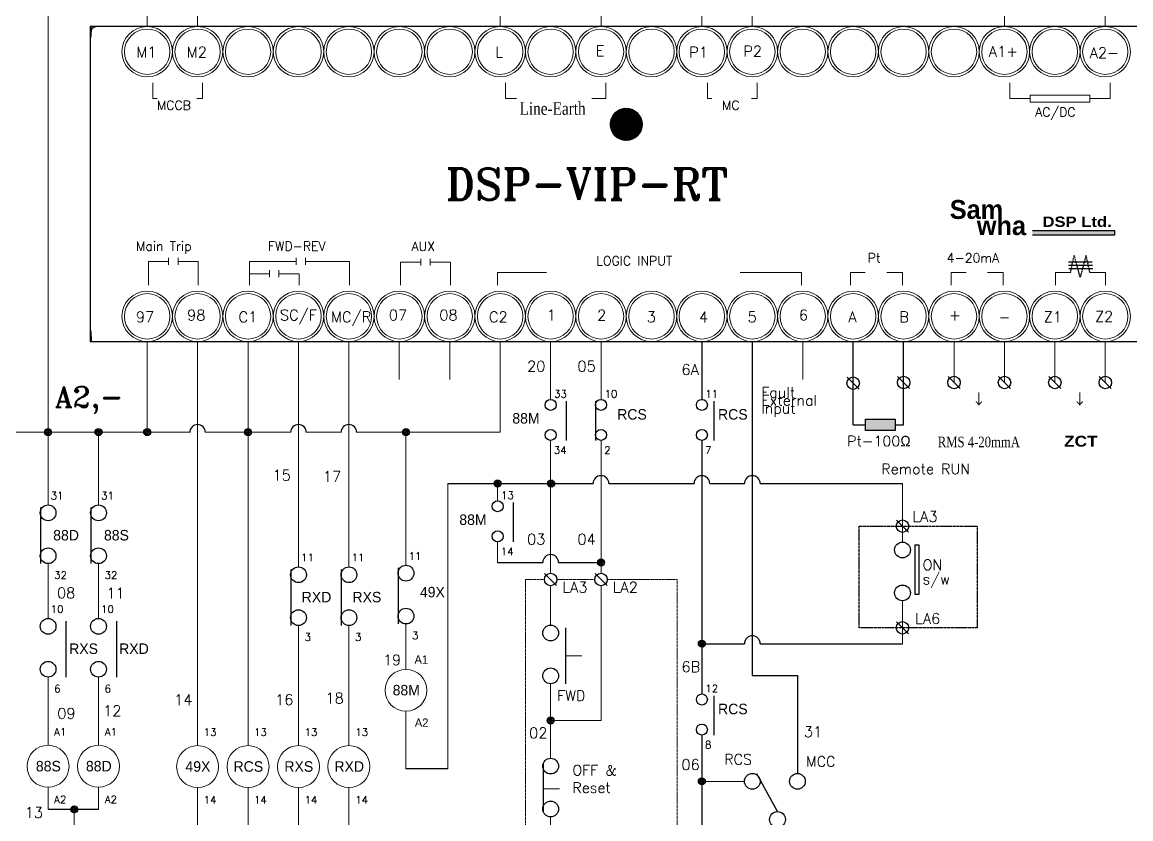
# Model space of a CAD drawing. Header units: millimetres. Extents: x 107 to 2900, y 85 to 3996.
# Drawn here: x 389.6 to 731.3, y 243.3 to 488.7 of the extents above; entities that cross this region are included whole.
import ezdxf
from ezdxf.enums import TextEntityAlignment as Align

# ---------------------------------------------------------------- set-up
doc = ezdxf.new("R2010")
doc.units = ezdxf.units.MM
doc.linetypes.add('DASHED2', pattern=[0.375, 0.25, -0.125])
doc.layers.add('70', color=7, linetype='Continuous')
doc.styles.add('SS', font='batang.ttc', dxfattribs={"width": 0.8})
doc.styles.get("Standard").update_dxf_attribs({"font": 'BareunDotumPro1.ttf'})
doc.styles.add('STYLE2', font='romant.shx')
doc.styles.add('굴림체', font='arial.ttf')

msp = doc.modelspace()

# ---------------------------------------------------------------- hatches: boundary and pattern name
for color, points in [(5, [(701.028, 423.064), (701.028, 424.503), (726.302, 424.503), (726.302, 423.064)]), (256, [(649.578, 366.417), (649.578, 362.952), (658.695, 362.952), (658.695, 366.417)])]:
    msp.add_hatch(color=color).paths.add_polyline_path(points)
at = {"layer": '70', "lineweight": 20}
h = msp.add_hatch(dxfattribs=at)
h.set_pattern_fill('ANSI31', color=3, scale=2.15937, style=0)
h.set_pattern_definition([(45, (-10823.347, 53800.7526), (-0.1908631764, 0.1908631764), [])])
h.paths.add_polyline_path([(580.773, 457.213, 1), (570.825, 457.213, 1)])
at = {"layer": '70'}
h = msp.add_hatch(dxfattribs=at)
h.set_pattern_fill('ANSI33', color=256, scale=2.15937, style=0)
h.set_pattern_definition([(45, (2137.60384, -225.9292), (-0.38172635, 0.38172635), []), (45, (2137.98556, -225.9292), (-0.38172635, 0.38172635), [0.26992129, -0.13496065])])
h.paths.add_polyline_path([(397.566, 363.5, 0.4142136), (396.487, 362.42, 0.4142136), (397.566, 361.341)])
h.paths.add_polyline_path([(397.566, 363.5), (397.566, 362.42), (398.646, 362.42, 0.4142136)])
h.paths.add_polyline_path([(398.646, 362.42), (397.566, 362.42), (397.566, 361.341, 0.4142136)])
h = msp.add_hatch(dxfattribs=at)
h.set_pattern_fill('ANSI33', color=256, scale=2.15937, style=0)
h.set_pattern_definition([(45, (2153.14794, -225.9292), (-0.38172635, 0.38172635), []), (45, (2153.52967, -225.9292), (-0.38172635, 0.38172635), [0.26992129, -0.13496065])])
h.paths.add_polyline_path([(413.11, 363.5, 0.4142136), (412.031, 362.42, 0.4142136), (413.11, 361.341)])
h.paths.add_polyline_path([(413.11, 363.5), (413.11, 362.42), (414.19, 362.42, 0.4142136)])
h.paths.add_polyline_path([(414.19, 362.42), (413.11, 362.42), (413.11, 361.341, 0.4142136)])
h = msp.add_hatch(dxfattribs=at)
h.set_pattern_fill('ANSI33', color=256, scale=2.15937, style=0)
h.set_pattern_definition([(45, (2168.16464, -225.9292), (-0.38172635, 0.38172635), []), (45, (2168.54637, -225.9292), (-0.38172635, 0.38172635), [0.26992129, -0.13496065])])
h.paths.add_polyline_path([(428.127, 363.5, 0.4142136), (427.047, 362.42, 0.4142136), (428.127, 361.341)])
h.paths.add_polyline_path([(428.127, 363.5), (428.127, 362.42), (429.207, 362.42, 0.4142136)])
h.paths.add_polyline_path([(429.207, 362.42), (428.127, 362.42), (428.127, 361.341, 0.4142136)])
h = msp.add_hatch(dxfattribs=at)
h.set_pattern_fill('ANSI33', color=256, scale=2.15937, style=0)
h.set_pattern_definition([(45, (2199.2523, -225.9292), (-0.38172635, 0.38172635), []), (45, (2199.63405, -225.9292), (-0.38172635, 0.38172635), [0.26992129, -0.13496065])])
h.paths.add_polyline_path([(459.215, 363.5, 0.4142136), (458.135, 362.42, 0.4142136), (459.215, 361.341)])
h.paths.add_polyline_path([(459.215, 363.5), (459.215, 362.42), (460.294, 362.42, 0.4142136)])
h.paths.add_polyline_path([(460.294, 362.42), (459.215, 362.42), (459.215, 361.341, 0.4142136)])
h = msp.add_hatch(dxfattribs=at)
h.set_pattern_fill('ANSI33', color=256, scale=2.15937, style=0)
h.set_pattern_definition([(45, (2247.9251, -225.9292), (-0.38172635, 0.38172635), []), (45, (2248.3068, -225.9292), (-0.38172635, 0.38172635), [0.26992129, -0.13496065])])
h.paths.add_polyline_path([(507.888, 363.5, 0.4142136), (506.808, 362.42, 0.4142136), (507.888, 361.341)])
h.paths.add_polyline_path([(507.888, 363.5), (507.888, 362.42), (508.967, 362.42, 0.4142136)])
h.paths.add_polyline_path([(508.967, 362.42), (507.888, 362.42), (507.888, 361.341, 0.4142136)])
h = msp.add_hatch(dxfattribs=at)
h.set_pattern_fill('ANSI33', color=256, scale=2.15937, style=0)
h.set_pattern_definition([(45, (2276.18814, -241.76875), (-0.38172635, 0.38172635), []), (45, (2276.56987, -241.76875), (-0.38172635, 0.38172635), [0.26992129, -0.13496065])])
h.paths.add_polyline_path([(536.151, 347.661, 0.4142136), (535.071, 346.581, 0.4142136), (536.151, 345.501)])
h.paths.add_polyline_path([(536.151, 347.661), (536.151, 346.581), (537.23, 346.581, 0.4142136)])
h.paths.add_polyline_path([(537.23, 346.581), (536.151, 346.581), (536.151, 345.501, 0.4142136)])
h = msp.add_hatch(dxfattribs=at)
h.set_pattern_fill('ANSI33', color=256, scale=2.15937, style=0)
h.set_pattern_definition([(45, (2292.6738, -241.76875), (-0.38172635, 0.38172635), []), (45, (2293.0555, -241.76875), (-0.38172635, 0.38172635), [0.26992129, -0.13496065])])
h.paths.add_polyline_path([(552.636, 347.661, 0.4142136), (551.557, 346.581, 0.4142136), (552.636, 345.501)])
h.paths.add_polyline_path([(552.636, 347.661), (552.636, 346.581), (553.716, 346.581, 0.4142136)])
h.paths.add_polyline_path([(553.716, 346.581), (552.636, 346.581), (552.636, 345.501, 0.4142136)])
h = msp.add_hatch(dxfattribs=at)
h.set_pattern_fill('ANSI33', color=256, scale=2.15937, style=0)
h.set_pattern_definition([(45, (2308.06383, -266.08886), (-0.38172635, 0.38172635), []), (45, (2308.44556, -266.08886), (-0.38172635, 0.38172635), [0.26992129, -0.13496065])])
h.paths.add_polyline_path([(568.026, 323.34, 0.4142136), (566.947, 322.261, 0.4142136), (568.026, 321.181)])
h.paths.add_polyline_path([(568.026, 323.34), (568.026, 322.261), (569.106, 322.261, 0.4142136)])
h.paths.add_polyline_path([(569.106, 322.261), (568.026, 322.261), (568.026, 321.181, 0.4142136)])
h = msp.add_hatch(dxfattribs=at)
h.set_pattern_fill('ANSI33', color=256, scale=2.15937, style=0)
h.set_pattern_definition([(45, (2339.14195, -291.10484), (-0.38172635, 0.38172635), []), (45, (2339.52367, -291.10484), (-0.38172635, 0.38172635), [0.26992129, -0.13496065])])
h.paths.add_polyline_path([(599.104, 298.324, 0.4142136), (598.025, 297.245, 0.4142136), (599.104, 296.165)])
h.paths.add_polyline_path([(599.104, 298.324), (599.104, 297.245), (600.184, 297.245, 0.4142136)])
h.paths.add_polyline_path([(600.184, 297.245), (599.104, 297.245), (599.104, 296.165, 0.4142136)])
h = msp.add_hatch(dxfattribs=at)
h.set_pattern_fill('ANSI33', color=256, scale=2.15937, style=0)
h.set_pattern_definition([(45, (2292.5305, -314.7739), (-0.38172635, 0.38172635), []), (45, (2292.9122, -314.7739), (-0.38172635, 0.38172635), [0.26992129, -0.13496065])])
h.paths.add_polyline_path([(552.493, 274.655, 0.4142136), (551.413, 273.576, 0.4142136), (552.493, 272.496)])
h.paths.add_polyline_path([(552.493, 274.655), (552.493, 273.576), (553.573, 273.576, 0.4142136)])
h.paths.add_polyline_path([(553.573, 273.576), (552.493, 273.576), (552.493, 272.496, 0.4142136)])
h = msp.add_hatch(dxfattribs=at)
h.set_pattern_fill('ANSI33', color=256, scale=2.15937, style=0)
h.set_pattern_definition([(45, (2339.14195, -333.50557), (-0.38172635, 0.38172635), []), (45, (2339.52367, -333.50557), (-0.38172635, 0.38172635), [0.26992129, -0.13496065])])
h.paths.add_polyline_path([(599.104, 255.924, 0.4142136), (598.025, 254.844, 0.4142136), (599.104, 253.764)])
h.paths.add_polyline_path([(599.104, 255.924), (599.104, 254.844), (600.184, 254.844, 0.4142136)])
h.paths.add_polyline_path([(600.184, 254.844), (599.104, 254.844), (599.104, 253.764, 0.4142136)])
h = msp.add_hatch(dxfattribs=at)
h.set_pattern_fill('ANSI33', color=256, scale=2.15937, style=0)
h.set_pattern_definition([(45, (2145.6911, -342.1506), (-0.38172635, 0.38172635), []), (45, (2146.07285, -342.1506), (-0.38172635, 0.38172635), [0.26992129, -0.13496065])])
h.paths.add_polyline_path([(405.654, 247.279, 0.4142136), (404.574, 246.199, 0.4142136), (405.654, 245.119)])
h.paths.add_polyline_path([(405.654, 247.279), (405.654, 246.199), (406.733, 246.199, 0.4142136)])
h.paths.add_polyline_path([(406.733, 246.199), (405.654, 246.199), (405.654, 245.119, 0.4142136)])

# ---------------------------------------------------------------- linework, layer by layer
at = {"color": 7, "lineweight": 30}
for p, q in [((741.033, 487.338), (410.565, 487.338)), ((410.565, 487.338), (410.565, 390.341)), ((410.565, 390.341), (741.033, 390.341))]:
    msp.add_line(p, q, dxfattribs=at)
at = {"color": 5}
for p, q in [((701.028, 424.503), (726.302, 424.503)), ((726.302, 424.503), (726.302, 423.064)), ((726.302, 423.064), (701.028, 423.064))]:
    msp.add_line(p, q, dxfattribs=at)
at = {"color": 7}
for p, q in [((715.799, 414.798), (712.131, 414.798)), ((715.83, 413.75), (712.161, 413.75)), ((719.468, 414.798), (715.799, 414.798)), ((719.499, 413.75), (715.83, 413.75)), ((715.934, 412.708), (712.266, 412.708)), ((719.603, 412.708), (715.934, 412.708)), ((622.429, 245.52), (616.072, 257.116))]:
    msp.add_line(p, q, dxfattribs=at)
at = {"color": 7, "linetype": 'DASHED2'}
for p, q in [((712.741, 411.624), (713.894, 416.847)), ((715.728, 410.182), (713.894, 416.847)), ((717.563, 416.847), (715.728, 410.182)), ((718.715, 411.624), (717.563, 416.847))]:
    msp.add_line(p, q, dxfattribs=at)
at = {"color": 0, "lineweight": 15}
for p, q in [((443.663, 390.312), (443.663, 265.869)), ((459.208, 390.312), (459.208, 265.869)), ((507.888, 362.42), (507.888, 321.4)), ((520.851, 346.581), (520.849, 258.706)), ((507.888, 303.323), (507.887, 289.345))]:
    msp.add_line(p, q, dxfattribs=at)
for p, q in [((599.115, 390.312), (599.115, 372.518)), ((614.659, 390.341), (614.659, 287.48)), ((645.776, 375.587), (645.776, 390.313)), ((661.295, 364.685), (661.295, 390.313)), ((658.695, 364.685), (661.295, 364.685)), ((599.115, 359.865), (599.115, 281.769)), ((520.851, 346.581), (565.597, 346.581)), ((570.455, 346.581), (596.686, 346.581)), ((601.544, 346.581), (612.23, 346.581)), ((617.088, 346.581), (660.966, 346.581)), ((664.766, 327.739), (665.95, 327.739)), ((536.151, 322.261), (550.063, 322.261)), ((554.922, 322.261), (568.026, 322.261)), ((665.95, 312.395), (664.766, 312.395)), ((599.115, 297.245), (612.23, 297.245)), ((617.088, 297.245), (660.969, 297.245)), ((614.659, 287.48), (628.565, 287.48)), ((628.565, 287.48), (628.565, 257.273)), ((599.115, 269.115), (599.115, 254.844)), ((520.849, 258.706), (507.886, 258.706)), ((599.115, 254.844), (599.115, 198.136)), ((413.11, 246.199), (397.566, 246.199))]:
    msp.add_line(p, q)
at = {"color": 0}
for p, q in [((647.603, 375.635), (643.897, 379.387)), ((663.148, 375.848), (659.442, 379.6)), ((678.688, 375.85), (674.982, 379.601)), ((694.235, 375.85), (690.529, 379.601)), ((709.773, 375.85), (706.067, 379.601)), ((725.32, 375.85), (721.614, 379.601)), ((557.276, 371.952), (557.276, 359.865)), ((566.316, 371.952), (566.316, 359.865)), ((602.792, 371.952), (602.792, 359.865)), ((395.194, 339.181), (395.194, 321.914)), ((410.738, 339.181), (410.738, 321.914)), ((540.934, 340.726), (540.934, 328.639)), ((662.819, 331.587), (659.113, 335.338)), ((664.766, 327.739), (664.766, 312.395)), ((665.95, 327.739), (665.95, 312.395)), ((472.39, 320.109), (472.39, 302.842)), ((487.934, 320.109), (487.934, 302.842)), ((505.515, 320.59), (505.515, 303.323)), ((554.346, 315.149), (550.64, 318.901)), ((569.879, 315.149), (566.173, 318.901)), ((403.084, 304.217), (403.084, 286.95)), ((418.628, 304.217), (418.628, 286.95)), ((557.098, 302.179), (557.098, 284.911)), ((662.821, 300.286), (659.115, 304.038)), ((602.792, 281.202), (602.792, 269.115)), ((550.172, 260.213), (550.172, 245.665))]:
    msp.add_line(p, q, dxfattribs=at)
at = {"color": 1}
for q in [(645.776, 375.587), (649.578, 364.685)]:
    msp.add_line((645.776, 364.685), q, dxfattribs=at)
msp.add_lwpolyline([(649.578, 362.952), (649.578, 366.417), (658.695, 366.417), (658.695, 362.952)], close=True)
at = {"color": 3, "linetype": 'DASHED2'}
msp.add_lwpolyline([(647.565, 333.462), (683.938, 333.462), (683.938, 302.162), (647.565, 302.162)], close=True, dxfattribs=at)
at = {"color": 7, "lineweight": 15}
for centre, radius in [((428.13, 479.596), 7.772), ((428.13, 479.596), 6.994), ((443.674, 479.596), 7.772), ((443.673, 479.596), 6.995), ((459.218, 479.596), 7.772), ((459.218, 479.596), 6.995), ((474.762, 479.596), 7.772), ((474.762, 479.596), 6.995), ((490.306, 479.596), 7.772), ((490.305, 479.596), 6.995), ((505.851, 479.596), 7.772), ((505.85, 479.596), 6.994), ((521.394, 479.596), 7.772), ((521.394, 479.596), 6.995), ((536.938, 479.596), 7.772), ((536.938, 479.596), 6.995), ((552.482, 479.596), 7.772), ((552.482, 479.596), 6.994), ((568.026, 479.596), 7.772), ((568.026, 479.596), 6.995), ((583.57, 479.596), 7.772), ((583.57, 479.596), 6.994), ((599.114, 479.596), 7.772), ((599.114, 479.596), 6.993), ((614.658, 479.596), 7.772), ((614.659, 479.596), 6.995), ((630.203, 479.596), 7.772), ((630.202, 479.596), 6.994), ((645.747, 479.596), 7.772), ((645.747, 479.596), 6.995), ((661.29, 479.596), 7.771), ((661.29, 479.596), 6.994), ((676.834, 479.596), 7.772), ((676.836, 479.596), 6.996), ((692.378, 479.596), 7.772), ((692.378, 479.596), 6.995), ((707.922, 479.596), 7.772), ((707.924, 479.596), 6.995), ((723.467, 479.596), 7.773), ((723.466, 479.596), 6.994), ((428.13, 398.084), 7.772), ((428.13, 398.084), 6.994), ((443.674, 398.084), 7.772), ((443.673, 398.084), 6.995), ((459.218, 398.084), 7.772), ((459.218, 398.084), 6.995), ((474.762, 398.084), 7.772), ((474.762, 398.084), 6.995), ((490.306, 398.084), 7.772), ((490.305, 398.084), 6.995), ((505.851, 398.084), 7.772), ((505.85, 398.084), 6.994), ((521.394, 398.084), 7.772), ((521.394, 398.084), 6.995), ((536.938, 398.084), 7.772), ((536.938, 398.084), 6.995), ((552.482, 398.084), 7.772), ((552.482, 398.084), 6.994), ((568.026, 398.084), 7.772), ((568.026, 398.084), 6.995), ((583.57, 398.084), 7.772), ((583.57, 398.084), 6.994), ((599.114, 398.084), 7.772), ((599.114, 398.084), 6.993), ((614.658, 398.084), 7.772), ((614.659, 398.084), 6.995), ((630.203, 398.084), 7.772), ((630.202, 398.084), 6.994), ((645.747, 398.084), 7.772), ((645.747, 398.084), 6.995), ((661.29, 398.084), 7.771), ((661.29, 398.084), 6.994), ((676.834, 398.084), 7.772), ((676.836, 398.084), 6.996), ((692.378, 398.084), 7.772), ((692.378, 398.084), 6.995), ((707.922, 398.084), 7.772), ((707.924, 398.084), 6.995), ((723.467, 398.084), 7.773), ((723.466, 398.084), 6.994)]:
    msp.add_circle(centre, radius, dxfattribs=at)
at = {"color": 3, "lineweight": 15}
msp.add_circle((575.799, 457.213), 4.974, dxfattribs=at)
at = {"color": 0}
for centre, radius in [((645.75, 377.511), 1.924), ((661.295, 377.724), 1.924), ((676.835, 377.725), 1.924), ((692.382, 377.725), 1.924), ((707.92, 377.725), 1.924), ((723.467, 377.725), 1.924), ((552.492, 370.818), 1.701), ((568.026, 370.818), 1.701), ((599.115, 370.818), 1.701), ((552.492, 361.565), 1.701), ((568.026, 361.565), 1.701), ((599.115, 361.565), 1.701), ((397.577, 337.562), 2.429), ((413.121, 337.562), 2.429), ((536.151, 339.592), 1.701), ((660.966, 333.462), 1.924), ((536.151, 330.339), 1.701), ((660.966, 326.12), 2.429), ((397.577, 324.344), 2.429), ((413.121, 324.344), 2.429), ((507.898, 318.971), 2.429), ((474.773, 318.49), 2.429), ((490.317, 318.49), 2.429), ((552.493, 317.025), 1.924), ((568.026, 317.025), 1.924), ((660.966, 312.902), 2.429), ((474.773, 305.272), 2.429), ((490.317, 305.272), 2.429), ((507.898, 305.752), 2.429), ((397.577, 302.597), 2.429), ((413.121, 302.597), 2.429), ((552.493, 300.559), 2.429), ((660.968, 302.162), 1.924), ((397.577, 289.379), 2.429), ((413.121, 289.379), 2.429), ((552.493, 287.341), 2.429), ((599.115, 280.068), 1.701), ((599.115, 270.815), 1.701), ((552.509, 259.548), 2.429), ((614.659, 254.844), 2.429), ((628.565, 254.844), 2.429), ((552.509, 246.33), 2.429), ((622.429, 243.091), 2.429)]:
    msp.add_circle(centre, radius, dxfattribs=at)
at = {"color": 7, "lineweight": 30}
msp.add_arc((412.725, 485.179), 2.159, 90, 180, dxfattribs=at)
at = {"color": 0}
for centre in [(443.663, 362.316), (474.762, 362.316), (490.297, 362.316), (568.026, 346.581), (599.115, 346.581), (614.659, 346.581), (552.493, 322.261), (614.659, 297.245)]:
    msp.add_arc(centre, 2.429, 0, 180, dxfattribs=at)
at = {"color": 7, "lineweight": 15}
for points in [[(411.081, 487.338), (410.887, 485.6), (410.715, 483.86), (410.565, 482.117)], [(410.565, 395.564), (410.715, 393.82), (410.887, 392.08), (411.081, 390.341)]]:
    msp.add_open_spline(points, degree=3, dxfattribs=at)
msp.add_open_spline([(410.585, 399.203), (410.585, 399.192), (410.576, 399.185), (410.565, 399.185), (410.554, 399.185), (410.545, 399.192), (410.545, 399.203), (410.545, 399.213), (410.554, 399.223), (410.565, 399.223), (410.576, 399.223), (410.585, 399.213), (410.585, 399.203)], degree=3, knots=[0, 0, 0, 0, 1, 1, 1, 2, 2, 2, 3, 3, 3, 4, 4, 4, 4], dxfattribs=at)
at = {"layer": '70', "lineweight": 15}
for p, q in [((397.566, 362.42), (397.563, 610.863)), ((723.467, 487.338), (723.466, 610.863)), ((692.373, 487.338), (692.371, 588.389)), ((568.033, 487.338), (568.032, 565.688)), ((428.125, 487.338), (428.125, 505.087)), ((443.67, 487.338), (443.67, 505.087)), ((599.11, 487.338), (599.11, 504.571)), ((614.655, 487.338), (614.655, 504.571)), ((429.816, 465.18), (429.816, 470.001)), ((445.165, 465.18), (445.165, 470.001)), ((538.617, 465.18), (538.617, 470.001)), ((569.508, 465.18), (569.508, 470.001)), ((600.801, 465.18), (600.801, 470.001)), ((616.15, 465.18), (616.15, 470.001)), ((694.07, 465.18), (694.07, 470.001)), ((724.967, 465.18), (724.967, 470.001)), ((431.193, 465.18), (429.816, 465.18)), ((443.378, 465.18), (445.165, 465.18)), ((541.92, 465.18), (538.617, 465.18)), ((565.233, 465.18), (569.508, 465.18)), ((602.178, 465.18), (600.801, 465.18)), ((614.363, 465.18), (616.15, 465.18)), ((700.289, 465.18), (694.07, 465.18)), ((700.289, 466.201), (718.748, 466.201)), ((700.289, 464.092), (700.289, 466.201)), ((718.748, 464.092), (718.748, 466.201)), ((718.748, 465.18), (724.967, 465.18)), ((718.748, 464.092), (700.289, 464.092)), ((434.743, 414.988), (428.524, 414.988)), ((428.524, 414.988), (428.524, 407.678)), ((434.743, 416.076), (434.743, 413.967)), ((437.654, 416.076), (437.654, 413.967)), ((437.654, 414.988), (443.873, 414.988)), ((443.873, 414.988), (443.873, 407.678)), ((459.623, 414.988), (459.623, 407.678)), ((474.003, 414.988), (459.623, 414.988)), ((474.003, 416.076), (474.003, 413.967)), ((476.913, 416.076), (476.913, 413.967)), ((476.913, 414.988), (490.515, 414.988)), ((490.515, 414.988), (490.515, 407.678)), ((506.256, 414.733), (506.256, 407.678)), ((512.475, 414.733), (506.256, 414.733)), ((512.475, 415.822), (512.475, 413.713)), ((515.386, 415.822), (515.386, 413.713)), ((515.386, 414.733), (521.605, 414.733)), ((521.607, 414.733), (521.607, 407.678)), ((465.842, 411.224), (459.623, 411.224)), ((465.842, 412.313), (465.842, 410.204)), ((468.752, 412.313), (468.752, 410.204)), ((468.752, 411.224), (474.971, 411.224)), ((474.971, 411.224), (474.971, 407.678)), ((551.196, 411.624), (536.083, 411.624)), ((536.083, 411.624), (536.083, 407.678)), ((629.826, 411.624), (610.954, 411.624)), ((629.826, 411.624), (629.826, 407.678)), ((649.477, 411.624), (644.888, 411.624)), ((644.888, 411.624), (644.888, 407.678)), ((656.12, 411.624), (660.907, 411.624)), ((660.907, 411.624), (660.907, 407.678)), ((675.977, 411.624), (675.977, 407.678)), ((680.565, 411.624), (675.977, 411.624)), ((687.208, 411.624), (691.995, 411.624)), ((691.995, 411.624), (691.995, 407.678)), ((708.153, 411.624), (708.153, 407.678)), ((712.741, 411.624), (708.153, 411.624)), ((718.715, 411.624), (723.502, 411.624)), ((723.502, 411.624), (723.502, 407.678)), ((428.127, 362.42), (428.127, 390.312)), ((459.215, 362.42), (459.214, 390.312)), ((474.762, 362.42), (474.762, 390.312)), ((490.306, 390.312), (490.306, 320.919)), ((505.841, 378.613), (505.84, 390.312)), ((521.384, 378.613), (521.384, 390.312)), ((536.945, 362.42), (536.945, 390.312)), ((552.492, 372.519), (552.492, 390.312)), ((568.026, 372.519), (568.026, 390.312)), ((630.193, 378.613), (630.192, 390.312)), ((676.835, 377.725), (676.834, 390.312)), ((692.382, 377.725), (692.382, 390.312)), ((707.92, 377.725), (707.919, 390.312)), ((723.467, 377.725), (723.467, 390.311)), ((428.119, 364.428), (428.119, 373.752)), ((428.12, 364.428), (428.12, 373.752)), ((474.762, 364.428), (474.762, 373.752)), ((536.946, 362.42), (536.946, 373.752)), ((372.85, 362.42), (441.236, 362.42)), ((397.566, 362.524), (397.566, 339.991)), ((413.11, 362.42), (413.11, 339.991)), ((443.681, 364.428), (443.681, 265.869)), ((446.091, 362.42), (472.335, 362.42)), ((459.225, 364.428), (459.225, 265.869)), ((474.762, 362.42), (474.762, 320.919)), ((477.189, 362.42), (487.87, 362.42)), ((492.724, 362.42), (536.946, 362.42)), ((552.493, 318.949), (552.492, 359.865)), ((568.026, 318.949), (568.026, 359.865)), ((536.151, 341.293), (536.151, 346.581)), ((660.966, 346.581), (660.966, 328.549)), ((536.151, 322.261), (536.151, 328.639)), ((397.566, 321.914), (397.566, 305.027)), ((413.11, 321.914), (413.11, 305.027)), ((552.493, 307.948), (552.493, 315.101)), ((568.027, 307.948), (568.027, 315.101)), ((552.493, 307.948), (552.493, 302.988)), ((568.027, 307.948), (568.027, 273.576)), ((660.966, 310.472), (660.966, 297.245)), ((474.762, 302.842), (474.762, 265.869)), ((490.306, 302.842), (490.306, 265.869)), ((562.098, 293.545), (557.098, 293.545)), ((397.566, 286.95), (397.566, 265.973)), ((413.11, 286.95), (413.11, 265.973)), ((552.493, 284.911), (552.493, 261.977)), ((507.886, 258.706), (507.886, 276.469)), ((552.493, 273.576), (568.027, 273.576)), ((397.566, 246.199), (397.566, 253.017)), ((413.11, 246.199), (413.11, 253.017)), ((443.664, 212.532), (443.663, 252.913)), ((443.681, 252.913), (443.681, 212.532)), ((459.208, 212.532), (459.207, 252.913)), ((459.225, 252.913), (459.225, 198.136)), ((474.763, 212.532), (474.762, 252.913)), ((490.307, 212.532), (490.306, 252.913)), ((599.115, 254.844), (612.23, 254.844)), ((555.172, 252.534), (550.172, 252.534)), ((405.654, 239.782), (405.654, 246.199)), ((552.493, 243.901), (552.493, 233.033))]:
    msp.add_line(p, q, dxfattribs=at)
at = {"layer": '70', "color": 1, "lineweight": 15}
msp.add_line((536.938, 487.338), (536.938, 537.71), dxfattribs=at)
at = {"layer": '70', "color": 1, "linetype": 'DASHED2', "lineweight": 15}
for p, q in [((544.723, 317.025), (550.569, 317.025)), ((544.723, 214.456), (544.723, 317.025)), ((554.416, 317.025), (566.102, 317.025)), ((569.95, 317.025), (591.501, 317.025)), ((575.811, 317.025), (581.657, 317.025)), ((591.501, 317.025), (591.501, 234.957))]:
    msp.add_line(p, q, dxfattribs=at)
at = {"layer": '70'}
for centre in [(397.566, 362.42), (413.11, 362.42), (428.127, 362.42), (459.215, 362.42), (507.888, 362.42), (536.151, 346.581), (552.636, 346.581), (568.026, 322.261), (599.104, 297.245), (552.493, 273.576), (599.104, 254.844), (405.654, 246.199)]:
    msp.add_circle(centre, 1.08, dxfattribs=at)
at = {"layer": '70', "lineweight": 15}
for centre, radius in [((507.887, 282.907), 6.438), ((397.567, 259.495), 6.478), ((413.111, 259.495), 6.478), ((443.663, 259.391), 6.478), ((459.208, 259.391), 6.478), ((474.763, 259.391), 6.478), ((490.307, 259.391), 6.478)]:
    msp.add_circle(centre, radius, dxfattribs=at)

# ---------------------------------------------------------------- texts
at = {"color": 0, "style": 'STYLE2'}
for s, height, p in [('M1', 3.2937, (424.775, 477.831)), ('M2', 3.2937, (440.319, 477.831)), ('L', 3.294, (535.425, 477.831)), ('E', 3.294, (566.341, 478.273)), ('P1', 3.2937, (595.181, 477.78)), ('P2', 3.2937, (611.86, 478.095)), ('A1+', 3.2937, (687.568, 478.018)), ('A2-', 3.2937, (718.663, 477.637)), ('MCCB', 2.8141, (431.103, 461.703)), ('MC', 2.8141, (605.321, 461.703)), ('AC/DC', 2.8141, (701.877, 459.601)), ('DSP-VIP-RT', 9.6767, (520.117, 433.979)), ('Main Trip', 2.8141, (424.694, 418.315)), ('FWD-REV', 2.8141, (465.37, 418.315)), ('AUX', 2.8141, (509.608, 418.268)), ('Pt', 2.8141, (650.229, 414.696)), ('4-20mA', 2.8141, (674.594, 414.696)), ('LOGIC INPUT', 2.81408, (566.555, 413.78)), ('98', 3.2937, (440.432, 396.81)), ('SC/F', 3.2937, (469.048, 396.81)), ('MC/R', 3.2937, (484.799, 396.263)), ('07', 3.2937, (502.621, 396.81)), ('08', 3.2937, (518.165, 396.81)), ('1', 3.294, (551.269, 396.81)), ('2', 3.294, (566.814, 396.81)), ('6', 3.294, (629.003, 396.81)), ('97', 3.2937, (424.627, 396.263)), ('C1', 3.2937, (456.269, 396.263)), ('C2', 3.2937, (533.456, 396.263)), ('3', 3.294, (582.104, 396.263)), ('4', 3.294, (598.213, 396.202)), ('5', 3.294, (613.199, 396.263)), ('A', 3.294, (644.294, 396.263)), ('B', 3.294, (659.961, 396.263)), ('+', 3.294, (675.282, 396.81)), ('-', 3.294, (690.572, 396.263)), ('Z1', 3.2937, (704.481, 396.263)), ('Z2', 3.2937, (720.286, 396.429)), ('A2,-', 6.4201, (399.644, 370.063)), ('33', 2.3056, (553.557, 373.031)), ('10', 2.3056, (569.091, 373.031)), ('11', 2.3056, (600.179, 373.031)), ('Pt-100Ω', 3.2101, (643.891, 358.053)), ('34', 2.3056, (553.467, 355.727)), ('2', 2.306, (569, 355.727)), ('7', 2.306, (600.089, 355.727)), ('31', 2.3056, (398.374, 341.699)), ('31', 2.3056, (413.918, 341.699)), ('13', 2.3056, (537.215, 341.805)), ('11', 2.3056, (475.57, 322.627)), ('11', 2.3056, (491.114, 322.627)), ('11', 2.3056, (508.695, 323.108)), ('14', 2.3056, (537.125, 324.501)), ('ON', 3.2101, (667.166, 319.946)), ('32', 2.3056, (399.434, 317.213)), ('32', 2.3056, (414.978, 317.213)), ('s/w', 3.2101, (667.166, 315.52)), ('10', 2.3056, (398.374, 306.735)), ('10', 2.3056, (413.918, 306.735)), ('3', 2.306, (509.755, 298.622)), ('3', 2.306, (476.63, 298.141)), ('3', 2.306, (492.174, 298.141)), ('6', 2.306, (399.434, 282.249)), ('6', 2.306, (414.978, 282.249)), ('12', 2.3056, (600.179, 282.281)), ('FWD', 3.2101, (554.501, 279.624)), ('A1', 2.3056, (399.434, 268.924)), ('A1', 2.3056, (415.076, 268.963)), ('13', 2.3056, (445.531, 268.82)), ('13', 2.3056, (461.075, 268.82)), ('13', 2.3056, (476.63, 268.82)), ('13', 2.3056, (492.271, 268.859)), ('8', 2.306, (600.089, 264.977)), ('RCS', 3.2101, (606.016, 260.033)), ('OFF &', 3.2101, (559.181, 256.666)), ('MCC', 3.2101, (631.202, 259.374)), ('Reset', 3.2101, (559.181, 251.279)), ('A2', 2.3056, (399.434, 248.093)), ('A2', 2.3056, (415.076, 248.132)), ('14', 2.3056, (445.531, 247.989)), ('14', 2.3056, (461.075, 247.989)), ('14', 2.3056, (476.63, 247.989)), ('14', 2.3056, (492.271, 248.028))]:
    msp.add_text(s, height=height, dxfattribs=at).set_placement(p)
at = {"color": 0, "style": 'SS', "width": 0.8}
for s, height, p in [('Line-Earth', 3.8869, (542.937, 460.173)), ('RMS 4-20mmA', 3.23906, (671.823, 357.772))]:
    msp.add_text(s, height=height, dxfattribs=at).set_placement(p)
at = {"color": 3, "style": 'STYLE2'}
for s, height, p in [('20', 3.2937, (545.231, 381.077)), ('05', 3.2937, (560.764, 381.077)), ('6A', 3.2937, (592.817, 380.04)), ('Remote RUN', 3.2101, (654.414, 349.483)), ('15', 3.2937, (466.744, 347.478)), ('17', 3.2937, (482.288, 347.094)), ('LA3', 3.2937, (664.01, 334.784)), ('03', 3.2937, (545.231, 327.777)), ('04', 3.2937, (560.764, 327.777)), ('08', 3.2937, (400.313, 311.237)), ('11', 3.2937, (415.523, 311.148)), ('LA3', 3.2937, (556.086, 313)), ('LA2', 3.2937, (571.619, 313)), ('LA6', 3.2937, (664.838, 303.363)), ('19', 3.1903, (500.879, 290.682)), ('6B', 3.2937, (592.817, 288.494)), ('14', 3.2937, (436.446, 278.36)), ('16', 3.2937, (467.545, 278.36)), ('18', 3.2937, (483.089, 278.832)), ('09', 3.2937, (400.405, 274.142)), ('12', 3.2937, (414.543, 274.938)), ('02', 3.2937, (545.864, 268.102)), ('31', 3.2937, (630.568, 268.49)), ('06', 3.2937, (592.817, 258.347)), ('13', 3.2937, (390.349, 243.569))]:
    msp.add_text(s, height=height, dxfattribs=at).set_placement(p)
at = {"color": 1, "style": 'STYLE2'}
for s, p in [('Fault', (617.418, 373.018)), ('External', (617.418, 370.599)), ('Input', (617.418, 368.154))]:
    msp.add_text(s, height=3.2101, dxfattribs=at).set_placement(p)
at = {"color": 0, "linetype": 'Continuous'}
for s, height, p in [('RCS', 3.2391, (577.571, 367.898)), ('RCS', 3.2391, (608.66, 367.898)), ('88M', 3.2391, (544.891, 366.681)), ('88M', 3.2391, (528.55, 335.455)), ('88D', 3.2391, (403.121, 330.676)), ('88S', 3.2391, (418.654, 330.676)), ('49X', 3.2191, (516.042, 313.137)), ('RXD', 3.2391, (480.316, 311.604)), ('RXS', 3.2391, (495.85, 311.604)), ('RXS', 3.2391, (408.519, 295.712)), ('RXD', 3.2391, (424.052, 295.712)), ('A1', 2.5753, (512.624, 292.35)), ('88M', 3.2191, (507.984, 282.946)), ('RCS', 3.2391, (608.66, 277.148)), ('A2', 2.5753, (512.726, 272.951)), ('88S', 3.2391, (397.664, 259.534)), ('88D', 3.2391, (413.208, 259.534)), ('49X', 3.2391, (443.761, 259.43)), ('RCS', 3.2391, (459.305, 259.43)), ('RXS', 3.2391, (474.86, 259.43)), ('RXD', 3.2391, (490.404, 259.43))]:
    msp.add_text(s, height=height, dxfattribs=at).set_placement(p, align=Align.MIDDLE)
at = {"color": 20, "insert": (675.523, 433.925), "char_height": 5.8303, "width": 20.95149, "attachment_point": 1}
msp.add_mtext('{\\fPump Demi Bold LET|b0|i0|c0|p2;Sam}', dxfattribs=at)
at = {"color": 5, "insert": (683.87, 428.936), "char_height": 5.8303, "width": 20.95149, "attachment_point": 1}
msp.add_mtext('{\\fPump Demi Bold LET|b0|i0|c0|p2;wha}', dxfattribs=at)
at = {"color": 0, "insert": (704.126, 428.833), "char_height": 3.19791, "width": 28.35468, "attachment_point": 1}
msp.add_mtext('{\\fArial Black|b0|i0|c0|p34;DSP Ltd.}', dxfattribs=at)
at = {"layer": '70', "lineweight": 13, "char_height": 3.33035, "width": 48.105, "attachment_point": 1, "style": '굴림체'}
for s, insert in [('{\\fGulimChe|b0|i0|c129|p34;↓}', (682.36, 374.245)), ('{\\fGulimChe|b0|i0|c129|p34;↓}', (713.446, 374.245)), ('{\\fArial Black|b0|i0|c0|p34;ZCT}', (710.748, 361.286))]:
    msp.add_mtext(s, dxfattribs=dict(at, insert=insert))

doc.saveas('drawing.dxf')
